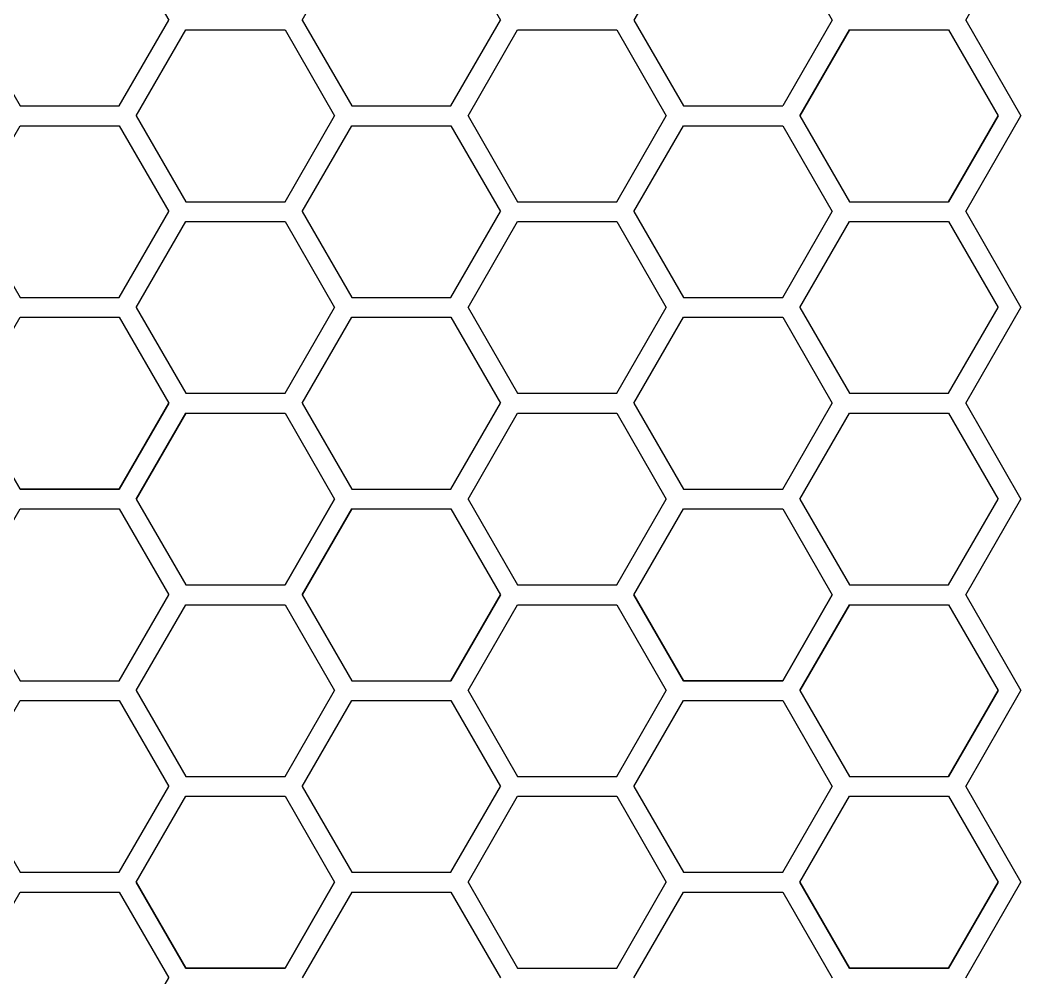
# Model space of a CAD drawing. Header units: millimetres. Extents: x 606 to 1123, y -612 to 146.
# Drawn here: x 921.5 to 1123.4, y -339.9 to -146.7 of the extents above; entities that cross this region are included whole.
import ezdxf

# ---------------------------------------------------------------- set-up
doc = ezdxf.new("R2010")
doc.units = ezdxf.units.MM
doc.layers.get('0').update_dxf_attribs({"linetype": 'CONTINUOUS', "lineweight": 25})

msp = doc.modelspace()

# ---------------------------------------------------------------- linework, layer by layer
for p, q in [((1112.25, -146.74), (1123.41, -127.42)), ((941.47, -129.42), (951.47, -146.74)), ((941.47, -129.42), (951.47, -146.74)), ((941.47, -129.42), (951.47, -146.74)), ((941.47, -129.42), (951.47, -146.74)), ((941.47, -129.42), (951.47, -146.74)), ((941.47, -129.42), (951.47, -146.74)), ((978.4, -146.74), (988.4, -129.42)), ((978.4, -146.74), (988.4, -129.42)), ((978.4, -146.74), (988.4, -129.42)), ((1008.4, -129.42), (1018.4, -146.74)), ((1008.4, -129.42), (1018.4, -146.74)), ((1008.4, -129.42), (1018.4, -146.74)), ((1055.33, -129.42), (1045.33, -146.74)), ((1055.33, -129.42), (1045.33, -146.74)), ((1055.33, -129.42), (1045.33, -146.74)), ((1075.33, -129.42), (1085.33, -146.74)), ((1075.33, -129.42), (1085.33, -146.74)), ((1075.33, -129.42), (1085.33, -146.74)), ((911.47, -146.74), (921.47, -164.06)), ((911.47, -146.74), (921.47, -164.06)), ((911.47, -146.74), (921.47, -164.06)), ((911.47, -146.74), (921.47, -164.06)), ((911.47, -146.74), (921.47, -164.06)), ((911.47, -146.74), (921.47, -164.06)), ((941.47, -164.06), (951.47, -146.74)), ((941.47, -164.06), (951.47, -146.74)), ((941.47, -164.06), (951.47, -146.74)), ((941.47, -164.06), (951.47, -146.74)), ((941.47, -164.06), (951.47, -146.74)), ((941.47, -164.06), (951.47, -146.74)), ((978.4, -146.74), (988.4, -164.06)), ((978.4, -146.74), (988.4, -164.06)), ((978.4, -146.74), (988.4, -164.06)), ((1008.4, -164.06), (1018.4, -146.74)), ((1008.4, -164.06), (1018.4, -146.74)), ((1008.4, -164.06), (1018.4, -146.74)), ((1045.33, -146.74), (1055.33, -164.06)), ((1045.33, -146.74), (1055.33, -164.06)), ((1045.33, -146.74), (1055.33, -164.06)), ((1085.33, -146.74), (1075.33, -164.06)), ((1085.33, -146.74), (1075.33, -164.06)), ((1085.33, -146.74), (1075.33, -164.06)), ((1112.25, -146.74), (1123.41, -166.06)), ((944.93, -166.06), (954.93, -148.74)), ((944.93, -166.06), (954.93, -148.74)), ((944.93, -166.06), (954.93, -148.74)), ((944.93, -166.06), (954.93, -148.74)), ((944.93, -166.06), (954.93, -148.74)), ((944.93, -166.06), (954.93, -148.74)), ((954.93, -148.74), (974.93, -148.74)), ((954.93, -148.74), (974.93, -148.74)), ((954.93, -148.74), (974.93, -148.74)), ((954.93, -148.74), (974.93, -148.74)), ((954.93, -148.74), (974.93, -148.74)), ((954.93, -148.74), (974.93, -148.74)), ((974.93, -148.74), (984.93, -166.06)), ((974.93, -148.74), (984.93, -166.06)), ((974.93, -148.74), (984.93, -166.06)), ((974.93, -148.74), (984.93, -166.06)), ((974.93, -148.74), (984.93, -166.06)), ((974.93, -148.74), (984.93, -166.06)), ((1011.86, -166.06), (1021.86, -148.74)), ((1011.86, -166.06), (1021.86, -148.74)), ((1011.86, -166.06), (1021.86, -148.74)), ((1021.86, -148.74), (1041.86, -148.74)), ((1021.86, -148.74), (1041.86, -148.74)), ((1021.86, -148.74), (1041.86, -148.74)), ((1041.86, -148.74), (1051.86, -166.06)), ((1041.86, -148.74), (1051.86, -166.06)), ((1041.86, -148.74), (1051.86, -166.06)), ((1078.79, -166.06), (1088.79, -148.74)), ((1088.79, -148.74), (1078.79, -166.06)), ((1078.79, -166.06), (1088.79, -148.74)), ((1088.79, -148.74), (1078.79, -166.06)), ((1078.79, -166.06), (1088.79, -148.74)), ((1088.79, -148.74), (1078.79, -166.06)), ((1088.79, -148.74), (1108.79, -148.74)), ((1088.79, -148.74), (1108.79, -148.74)), ((1088.79, -148.74), (1108.79, -148.74)), ((1088.79, -148.74), (1108.79, -148.74)), ((1088.79, -148.74), (1108.79, -148.74)), ((1088.79, -148.74), (1108.79, -148.74)), ((1108.79, -148.74), (1118.79, -166.06)), ((1108.79, -148.74), (1118.79, -166.06)), ((1108.79, -148.74), (1118.79, -166.06)), ((1108.79, -148.74), (1118.79, -166.06)), ((1108.79, -148.74), (1118.79, -166.06)), ((1108.79, -148.74), (1118.79, -166.06)), ((921.47, -164.06), (941.47, -164.06)), ((921.47, -164.06), (941.47, -164.06)), ((921.47, -164.06), (941.47, -164.06)), ((921.47, -164.06), (941.47, -164.06)), ((921.47, -164.06), (941.47, -164.06)), ((921.47, -164.06), (941.47, -164.06)), ((988.4, -164.06), (1008.4, -164.06)), ((988.4, -164.06), (1008.4, -164.06)), ((988.4, -164.06), (1008.4, -164.06)), ((1055.33, -164.06), (1075.33, -164.06)), ((1055.33, -164.06), (1075.33, -164.06)), ((1055.33, -164.06), (1075.33, -164.06)), ((944.93, -166.06), (954.93, -183.38)), ((944.93, -166.06), (954.93, -183.38)), ((944.93, -166.06), (954.93, -183.38)), ((944.93, -166.06), (954.93, -183.38)), ((944.93, -166.06), (954.93, -183.38)), ((944.93, -166.06), (954.93, -183.38)), ((974.93, -183.38), (984.93, -166.06)), ((974.93, -183.38), (984.93, -166.06)), ((974.93, -183.38), (984.93, -166.06)), ((974.93, -183.38), (984.93, -166.06)), ((974.93, -183.38), (984.93, -166.06)), ((974.93, -183.38), (984.93, -166.06)), ((1011.86, -166.06), (1021.86, -183.38)), ((1011.86, -166.06), (1021.86, -183.38)), ((1011.86, -166.06), (1021.86, -183.38)), ((1041.86, -183.38), (1051.86, -166.06)), ((1041.86, -183.38), (1051.86, -166.06)), ((1041.86, -183.38), (1051.86, -166.06)), ((1078.79, -166.06), (1088.79, -183.38)), ((1078.79, -166.06), (1088.79, -183.38)), ((1078.79, -166.06), (1088.79, -183.38)), ((1078.79, -166.06), (1088.79, -183.38)), ((1078.79, -166.06), (1088.79, -183.38)), ((1078.79, -166.06), (1088.79, -183.38)), ((1108.79, -183.38), (1118.79, -166.06)), ((1118.79, -166.06), (1108.79, -183.38)), ((1108.79, -183.38), (1118.79, -166.06)), ((1118.79, -166.06), (1108.79, -183.38)), ((1108.79, -183.38), (1118.79, -166.06)), ((1118.79, -166.06), (1108.79, -183.38)), ((1112.25, -185.38), (1123.41, -166.06)), ((911.47, -185.38), (921.47, -168.06)), ((911.47, -185.38), (921.47, -168.06)), ((911.47, -185.38), (921.47, -168.06)), ((921.47, -168.06), (941.47, -168.06)), ((921.47, -168.06), (941.47, -168.06)), ((921.47, -168.06), (941.47, -168.06)), ((941.47, -168.06), (951.47, -185.38)), ((941.47, -168.06), (951.47, -185.38)), ((941.47, -168.06), (951.47, -185.38)), ((978.4, -185.38), (988.4, -168.06)), ((978.4, -185.38), (988.4, -168.06)), ((978.4, -185.38), (988.4, -168.06)), ((978.4, -185.38), (988.4, -168.06)), ((978.4, -185.38), (988.4, -168.06)), ((978.4, -185.38), (988.4, -168.06)), ((988.4, -168.06), (1008.4, -168.06)), ((988.4, -168.06), (1008.4, -168.06)), ((988.4, -168.06), (1008.4, -168.06)), ((988.4, -168.06), (1008.4, -168.06)), ((988.4, -168.06), (1008.4, -168.06)), ((988.4, -168.06), (1008.4, -168.06)), ((1008.4, -168.06), (1018.4, -185.38)), ((1008.4, -168.06), (1018.4, -185.38)), ((1008.4, -168.06), (1018.4, -185.38)), ((1008.4, -168.06), (1018.4, -185.38)), ((1008.4, -168.06), (1018.4, -185.38)), ((1008.4, -168.06), (1018.4, -185.38)), ((1045.33, -185.38), (1055.33, -168.06)), ((1045.33, -185.38), (1055.33, -168.06)), ((1045.33, -185.38), (1055.33, -168.06)), ((1045.33, -185.38), (1055.33, -168.06)), ((1045.33, -185.38), (1055.33, -168.06)), ((1045.33, -185.38), (1055.33, -168.06)), ((1055.33, -168.06), (1075.33, -168.06)), ((1055.33, -168.06), (1075.33, -168.06)), ((1055.33, -168.06), (1075.33, -168.06)), ((1055.33, -168.06), (1075.33, -168.06)), ((1055.33, -168.06), (1075.33, -168.06)), ((1055.33, -168.06), (1075.33, -168.06)), ((1075.33, -168.06), (1085.33, -185.38)), ((1075.33, -168.06), (1085.33, -185.38)), ((1075.33, -168.06), (1085.33, -185.38)), ((1075.33, -168.06), (1085.33, -185.38)), ((1075.33, -168.06), (1085.33, -185.38)), ((1075.33, -168.06), (1085.33, -185.38)), ((954.93, -183.38), (974.93, -183.38)), ((954.93, -183.38), (974.93, -183.38)), ((954.93, -183.38), (974.93, -183.38)), ((954.93, -183.38), (974.93, -183.38)), ((954.93, -183.38), (974.93, -183.38)), ((954.93, -183.38), (974.93, -183.38)), ((1021.86, -183.38), (1041.86, -183.38)), ((1021.86, -183.38), (1041.86, -183.38)), ((1021.86, -183.38), (1041.86, -183.38)), ((1088.79, -183.38), (1108.79, -183.38)), ((1088.79, -183.38), (1108.79, -183.38)), ((1088.79, -183.38), (1108.79, -183.38)), ((1088.79, -183.38), (1108.79, -183.38)), ((1088.79, -183.38), (1108.79, -183.38)), ((1088.79, -183.38), (1108.79, -183.38)), ((911.47, -185.38), (921.47, -202.7)), ((911.47, -185.38), (921.47, -202.7)), ((911.47, -185.38), (921.47, -202.7)), ((941.47, -202.7), (951.47, -185.38)), ((941.47, -202.7), (951.47, -185.38)), ((941.47, -202.7), (951.47, -185.38)), ((978.4, -185.38), (988.4, -202.7)), ((978.4, -185.38), (988.4, -202.7)), ((978.4, -185.38), (988.4, -202.7)), ((978.4, -185.38), (988.4, -202.7)), ((978.4, -185.38), (988.4, -202.7)), ((978.4, -185.38), (988.4, -202.7)), ((1008.4, -202.7), (1018.4, -185.38)), ((1008.4, -202.7), (1018.4, -185.38)), ((1008.4, -202.7), (1018.4, -185.38)), ((1008.4, -202.7), (1018.4, -185.38)), ((1008.4, -202.7), (1018.4, -185.38)), ((1008.4, -202.7), (1018.4, -185.38)), ((1045.33, -185.38), (1055.33, -202.7)), ((1045.33, -185.38), (1055.33, -202.7)), ((1045.33, -185.38), (1055.33, -202.7)), ((1045.33, -185.38), (1055.33, -202.7)), ((1045.33, -185.38), (1055.33, -202.7)), ((1045.33, -185.38), (1055.33, -202.7)), ((1075.33, -202.7), (1085.33, -185.38)), ((1075.33, -202.7), (1085.33, -185.38)), ((1075.33, -202.7), (1085.33, -185.38)), ((1075.33, -202.7), (1085.33, -185.38)), ((1075.33, -202.7), (1085.33, -185.38)), ((1075.33, -202.7), (1085.33, -185.38)), ((1112.25, -185.38), (1123.41, -204.7)), ((944.93, -204.7), (954.93, -187.38)), ((944.93, -204.7), (954.93, -187.38)), ((944.93, -204.7), (954.93, -187.38)), ((954.93, -187.38), (974.93, -187.38)), ((954.93, -187.38), (974.93, -187.38)), ((954.93, -187.38), (974.93, -187.38)), ((974.93, -187.38), (984.93, -204.7)), ((974.93, -187.38), (984.93, -204.7)), ((974.93, -187.38), (984.93, -204.7)), ((1011.86, -204.7), (1021.86, -187.38)), ((1011.86, -204.7), (1021.86, -187.38)), ((1011.86, -204.7), (1021.86, -187.38)), ((1011.86, -204.7), (1021.86, -187.38)), ((1011.86, -204.7), (1021.86, -187.38)), ((1011.86, -204.7), (1021.86, -187.38)), ((1021.86, -187.38), (1041.86, -187.38)), ((1021.86, -187.38), (1041.86, -187.38)), ((1021.86, -187.38), (1041.86, -187.38)), ((1021.86, -187.38), (1041.86, -187.38)), ((1021.86, -187.38), (1041.86, -187.38)), ((1021.86, -187.38), (1041.86, -187.38)), ((1041.86, -187.38), (1051.86, -204.7)), ((1041.86, -187.38), (1051.86, -204.7)), ((1041.86, -187.38), (1051.86, -204.7)), ((1041.86, -187.38), (1051.86, -204.7)), ((1041.86, -187.38), (1051.86, -204.7)), ((1041.86, -187.38), (1051.86, -204.7)), ((1078.79, -204.7), (1088.79, -187.38)), ((1078.79, -204.7), (1088.79, -187.38)), ((1078.79, -204.7), (1088.79, -187.38)), ((1078.79, -204.7), (1088.79, -187.38)), ((1078.79, -204.7), (1088.79, -187.38)), ((1078.79, -204.7), (1088.79, -187.38)), ((1088.79, -187.38), (1108.79, -187.38)), ((1088.79, -187.38), (1108.79, -187.38)), ((1088.79, -187.38), (1108.79, -187.38)), ((1088.79, -187.38), (1108.79, -187.38)), ((1088.79, -187.38), (1108.79, -187.38)), ((1088.79, -187.38), (1108.79, -187.38)), ((1108.79, -187.38), (1118.79, -204.7)), ((1108.79, -187.38), (1118.79, -204.7)), ((1108.79, -187.38), (1118.79, -204.7)), ((1108.79, -187.38), (1118.79, -204.7)), ((1108.79, -187.38), (1118.79, -204.7)), ((1108.79, -187.38), (1118.79, -204.7)), ((921.47, -202.7), (941.47, -202.7)), ((921.47, -202.7), (941.47, -202.7)), ((921.47, -202.7), (941.47, -202.7)), ((921.47, -202.7), (941.47, -202.7)), ((921.47, -202.7), (941.47, -202.7)), ((921.47, -202.7), (941.47, -202.7)), ((921.47, -202.7), (941.47, -202.7)), ((921.47, -202.7), (941.47, -202.7)), ((921.47, -202.7), (941.47, -202.7)), ((988.4, -202.7), (1008.4, -202.7)), ((988.4, -202.7), (1008.4, -202.7)), ((988.4, -202.7), (1008.4, -202.7)), ((988.4, -202.7), (1008.4, -202.7)), ((988.4, -202.7), (1008.4, -202.7)), ((988.4, -202.7), (1008.4, -202.7)), ((1055.33, -202.7), (1075.33, -202.7)), ((1055.33, -202.7), (1075.33, -202.7)), ((1055.33, -202.7), (1075.33, -202.7)), ((1055.33, -202.7), (1075.33, -202.7)), ((1055.33, -202.7), (1075.33, -202.7)), ((1055.33, -202.7), (1075.33, -202.7)), ((944.93, -204.7), (954.93, -222.02)), ((944.93, -204.7), (954.93, -222.02)), ((944.93, -204.7), (954.93, -222.02)), ((974.93, -222.02), (984.93, -204.7)), ((974.93, -222.02), (984.93, -204.7)), ((974.93, -222.02), (984.93, -204.7)), ((1011.86, -204.7), (1021.86, -222.02)), ((1011.86, -204.7), (1021.86, -222.02)), ((1011.86, -204.7), (1021.86, -222.02)), ((1011.86, -204.7), (1021.86, -222.02)), ((1011.86, -204.7), (1021.86, -222.02)), ((1011.86, -204.7), (1021.86, -222.02)), ((1041.86, -222.02), (1051.86, -204.7)), ((1041.86, -222.02), (1051.86, -204.7)), ((1041.86, -222.02), (1051.86, -204.7)), ((1041.86, -222.02), (1051.86, -204.7)), ((1041.86, -222.02), (1051.86, -204.7)), ((1041.86, -222.02), (1051.86, -204.7)), ((1078.79, -204.7), (1088.79, -222.02)), ((1078.79, -204.7), (1088.79, -222.02)), ((1078.79, -204.7), (1088.79, -222.02)), ((1078.79, -204.7), (1088.79, -222.02)), ((1078.79, -204.7), (1088.79, -222.02)), ((1078.79, -204.7), (1088.79, -222.02)), ((1108.79, -222.02), (1118.79, -204.7)), ((1108.79, -222.02), (1118.79, -204.7)), ((1108.79, -222.02), (1118.79, -204.7)), ((1108.79, -222.02), (1118.79, -204.7)), ((1108.79, -222.02), (1118.79, -204.7)), ((1108.79, -222.02), (1118.79, -204.7)), ((1112.25, -224.02), (1123.41, -204.7)), ((911.47, -224.02), (921.47, -206.7)), ((911.47, -224.02), (921.47, -206.7)), ((911.47, -224.02), (921.47, -206.7)), ((921.47, -206.7), (941.47, -206.7)), ((921.47, -206.7), (941.47, -206.7)), ((921.47, -206.7), (941.47, -206.7)), ((921.47, -206.7), (941.47, -206.7)), ((921.47, -206.7), (941.47, -206.7)), ((921.47, -206.7), (941.47, -206.7)), ((941.47, -206.7), (951.47, -224.02)), ((941.47, -206.7), (951.47, -224.02)), ((941.47, -206.7), (951.47, -224.02)), ((978.4, -224.02), (988.4, -206.7)), ((978.4, -224.02), (988.4, -206.7)), ((978.4, -224.02), (988.4, -206.7)), ((978.4, -224.02), (988.4, -206.7)), ((978.4, -224.02), (988.4, -206.7)), ((978.4, -224.02), (988.4, -206.7)), ((988.4, -206.7), (1008.4, -206.7)), ((988.4, -206.7), (1008.4, -206.7)), ((988.4, -206.7), (1008.4, -206.7)), ((988.4, -206.7), (1008.4, -206.7)), ((988.4, -206.7), (1008.4, -206.7)), ((988.4, -206.7), (1008.4, -206.7)), ((1008.4, -206.7), (1018.4, -224.02)), ((1008.4, -206.7), (1018.4, -224.02)), ((1008.4, -206.7), (1018.4, -224.02)), ((1008.4, -206.7), (1018.4, -224.02)), ((1008.4, -206.7), (1018.4, -224.02)), ((1008.4, -206.7), (1018.4, -224.02)), ((1045.33, -224.02), (1055.33, -206.7)), ((1045.33, -224.02), (1055.33, -206.7)), ((1045.33, -224.02), (1055.33, -206.7)), ((1045.33, -224.02), (1055.33, -206.7)), ((1045.33, -224.02), (1055.33, -206.7)), ((1045.33, -224.02), (1055.33, -206.7)), ((1055.33, -206.7), (1075.33, -206.7)), ((1055.33, -206.7), (1075.33, -206.7)), ((1055.33, -206.7), (1075.33, -206.7)), ((1055.33, -206.7), (1075.33, -206.7)), ((1055.33, -206.7), (1075.33, -206.7)), ((1055.33, -206.7), (1075.33, -206.7)), ((1075.33, -206.7), (1085.33, -224.02)), ((1075.33, -206.7), (1085.33, -224.02)), ((1075.33, -206.7), (1085.33, -224.02)), ((1075.33, -206.7), (1085.33, -224.02)), ((1075.33, -206.7), (1085.33, -224.02)), ((1075.33, -206.7), (1085.33, -224.02)), ((954.93, -222.02), (974.93, -222.02)), ((954.93, -222.02), (974.93, -222.02)), ((954.93, -222.02), (974.93, -222.02)), ((1021.86, -222.02), (1041.86, -222.02)), ((1021.86, -222.02), (1041.86, -222.02)), ((1021.86, -222.02), (1041.86, -222.02)), ((1021.86, -222.02), (1041.86, -222.02)), ((1021.86, -222.02), (1041.86, -222.02)), ((1021.86, -222.02), (1041.86, -222.02)), ((1088.79, -222.02), (1108.79, -222.02)), ((1088.79, -222.02), (1108.79, -222.02)), ((1088.79, -222.02), (1108.79, -222.02)), ((1088.79, -222.02), (1108.79, -222.02)), ((1088.79, -222.02), (1108.79, -222.02)), ((1088.79, -222.02), (1108.79, -222.02)), ((911.47, -224.02), (921.47, -241.35)), ((921.47, -241.35), (911.47, -224.02)), ((911.47, -224.02), (921.47, -241.35)), ((921.47, -241.35), (911.47, -224.02)), ((911.47, -224.02), (921.47, -241.35)), ((921.47, -241.35), (911.47, -224.02)), ((951.47, -224.02), (941.47, -241.35)), ((941.47, -241.35), (951.47, -224.02)), ((951.47, -224.02), (941.47, -241.35)), ((941.47, -241.35), (951.47, -224.02)), ((951.47, -224.02), (941.47, -241.35)), ((941.47, -241.35), (951.47, -224.02)), ((978.4, -224.02), (988.4, -241.35)), ((978.4, -224.02), (988.4, -241.35)), ((978.4, -224.02), (988.4, -241.35)), ((978.4, -224.02), (988.4, -241.35)), ((978.4, -224.02), (988.4, -241.35)), ((978.4, -224.02), (988.4, -241.35)), ((1008.4, -241.35), (1018.4, -224.02)), ((1008.4, -241.35), (1018.4, -224.02)), ((1008.4, -241.35), (1018.4, -224.02)), ((1008.4, -241.35), (1018.4, -224.02)), ((1008.4, -241.35), (1018.4, -224.02)), ((1008.4, -241.35), (1018.4, -224.02)), ((1045.33, -224.02), (1055.33, -241.35)), ((1045.33, -224.02), (1055.33, -241.35)), ((1045.33, -224.02), (1055.33, -241.35)), ((1045.33, -224.02), (1055.33, -241.35)), ((1045.33, -224.02), (1055.33, -241.35)), ((1045.33, -224.02), (1055.33, -241.35)), ((1075.33, -241.35), (1085.33, -224.02)), ((1075.33, -241.35), (1085.33, -224.02)), ((1075.33, -241.35), (1085.33, -224.02)), ((1075.33, -241.35), (1085.33, -224.02)), ((1075.33, -241.35), (1085.33, -224.02)), ((1075.33, -241.35), (1085.33, -224.02)), ((1112.25, -224.02), (1123.41, -243.35)), ((954.93, -226.03), (944.93, -243.35)), ((944.93, -243.35), (954.93, -226.03)), ((954.93, -226.03), (944.93, -243.35)), ((944.93, -243.35), (954.93, -226.03)), ((954.93, -226.03), (944.93, -243.35)), ((944.93, -243.35), (954.93, -226.03)), ((954.93, -226.03), (974.93, -226.03)), ((954.93, -226.03), (974.93, -226.03)), ((954.93, -226.03), (974.93, -226.03)), ((954.93, -226.03), (974.93, -226.03)), ((954.93, -226.03), (974.93, -226.03)), ((954.93, -226.03), (974.93, -226.03)), ((974.93, -226.03), (984.93, -243.35)), ((974.93, -226.03), (984.93, -243.35)), ((974.93, -226.03), (984.93, -243.35)), ((974.93, -226.03), (984.93, -243.35)), ((974.93, -226.03), (984.93, -243.35)), ((974.93, -226.03), (984.93, -243.35)), ((1011.86, -243.35), (1021.86, -226.03)), ((1011.86, -243.35), (1021.86, -226.03)), ((1011.86, -243.35), (1021.86, -226.03)), ((1021.86, -226.03), (1041.86, -226.03)), ((1021.86, -226.03), (1041.86, -226.03)), ((1021.86, -226.03), (1041.86, -226.03)), ((1041.86, -226.03), (1051.86, -243.35)), ((1041.86, -226.03), (1051.86, -243.35)), ((1041.86, -226.03), (1051.86, -243.35)), ((1078.79, -243.35), (1088.79, -226.03)), ((1078.79, -243.35), (1088.79, -226.03)), ((1078.79, -243.35), (1088.79, -226.03)), ((1078.79, -243.35), (1088.79, -226.03)), ((1078.79, -243.35), (1088.79, -226.03)), ((1078.79, -243.35), (1088.79, -226.03)), ((1078.79, -243.35), (1088.79, -226.03)), ((1078.79, -243.35), (1088.79, -226.03)), ((1078.79, -243.35), (1088.79, -226.03)), ((1088.79, -226.03), (1108.79, -226.03)), ((1088.79, -226.03), (1108.79, -226.03)), ((1088.79, -226.03), (1108.79, -226.03)), ((1088.79, -226.03), (1108.79, -226.03)), ((1088.79, -226.03), (1108.79, -226.03)), ((1088.79, -226.03), (1108.79, -226.03)), ((1088.79, -226.03), (1108.79, -226.03)), ((1088.79, -226.03), (1108.79, -226.03)), ((1088.79, -226.03), (1108.79, -226.03)), ((1108.79, -226.03), (1118.79, -243.35)), ((1108.79, -226.03), (1118.79, -243.35)), ((1108.79, -226.03), (1118.79, -243.35)), ((1108.79, -226.03), (1118.79, -243.35)), ((1108.79, -226.03), (1118.79, -243.35)), ((1108.79, -226.03), (1118.79, -243.35)), ((1108.79, -226.03), (1118.79, -243.35)), ((1108.79, -226.03), (1118.79, -243.35)), ((1108.79, -226.03), (1118.79, -243.35)), ((941.47, -241.35), (921.47, -241.35)), ((921.47, -241.35), (941.47, -241.35)), ((941.47, -241.35), (921.47, -241.35)), ((921.47, -241.35), (941.47, -241.35)), ((941.47, -241.35), (921.47, -241.35)), ((921.47, -241.35), (941.47, -241.35)), ((988.4, -241.35), (1008.4, -241.35)), ((988.4, -241.35), (1008.4, -241.35)), ((988.4, -241.35), (1008.4, -241.35)), ((988.4, -241.35), (1008.4, -241.35)), ((988.4, -241.35), (1008.4, -241.35)), ((988.4, -241.35), (1008.4, -241.35)), ((1055.33, -241.35), (1075.33, -241.35)), ((1055.33, -241.35), (1075.33, -241.35)), ((1055.33, -241.35), (1075.33, -241.35)), ((1055.33, -241.35), (1075.33, -241.35)), ((1055.33, -241.35), (1075.33, -241.35)), ((1055.33, -241.35), (1075.33, -241.35)), ((1055.33, -241.35), (1075.33, -241.35)), ((1055.33, -241.35), (1075.33, -241.35)), ((1055.33, -241.35), (1075.33, -241.35)), ((1055.33, -241.35), (1075.33, -241.35)), ((1055.33, -241.35), (1075.33, -241.35)), ((1055.33, -241.35), (1075.33, -241.35)), ((944.93, -243.35), (954.93, -260.67)), ((944.93, -243.35), (954.93, -260.67)), ((944.93, -243.35), (954.93, -260.67)), ((944.93, -243.35), (954.93, -260.67)), ((944.93, -243.35), (954.93, -260.67)), ((944.93, -243.35), (954.93, -260.67)), ((984.93, -243.35), (974.93, -260.67)), ((974.93, -260.67), (984.93, -243.35)), ((984.93, -243.35), (974.93, -260.67)), ((974.93, -260.67), (984.93, -243.35)), ((984.93, -243.35), (974.93, -260.67)), ((974.93, -260.67), (984.93, -243.35)), ((1011.86, -243.35), (1021.86, -260.67)), ((1011.86, -243.35), (1021.86, -260.67)), ((1011.86, -243.35), (1021.86, -260.67)), ((1041.86, -260.67), (1051.86, -243.35)), ((1041.86, -260.67), (1051.86, -243.35)), ((1041.86, -260.67), (1051.86, -243.35)), ((1078.79, -243.35), (1088.79, -260.67)), ((1078.79, -243.35), (1088.79, -260.67)), ((1078.79, -243.35), (1088.79, -260.67)), ((1078.79, -243.35), (1088.79, -260.67)), ((1078.79, -243.35), (1088.79, -260.67)), ((1078.79, -243.35), (1088.79, -260.67)), ((1078.79, -243.35), (1088.79, -260.67)), ((1078.79, -243.35), (1088.79, -260.67)), ((1078.79, -243.35), (1088.79, -260.67)), ((1108.79, -260.67), (1118.79, -243.35)), ((1108.79, -260.67), (1118.79, -243.35)), ((1108.79, -260.67), (1118.79, -243.35)), ((1108.79, -260.67), (1118.79, -243.35)), ((1108.79, -260.67), (1118.79, -243.35)), ((1108.79, -260.67), (1118.79, -243.35)), ((1108.79, -260.67), (1118.79, -243.35)), ((1108.79, -260.67), (1118.79, -243.35)), ((1108.79, -260.67), (1118.79, -243.35)), ((1112.25, -262.67), (1123.41, -243.35)), ((911.47, -262.67), (921.47, -245.35)), ((911.47, -262.67), (921.47, -245.35)), ((911.47, -262.67), (921.47, -245.35)), ((911.47, -262.67), (921.47, -245.35)), ((911.47, -262.67), (921.47, -245.35)), ((911.47, -262.67), (921.47, -245.35)), ((921.47, -245.35), (941.47, -245.35)), ((921.47, -245.35), (941.47, -245.35)), ((921.47, -245.35), (941.47, -245.35)), ((921.47, -245.35), (941.47, -245.35)), ((921.47, -245.35), (941.47, -245.35)), ((921.47, -245.35), (941.47, -245.35)), ((941.47, -245.35), (951.47, -262.67)), ((941.47, -245.35), (951.47, -262.67)), ((941.47, -245.35), (951.47, -262.67)), ((941.47, -245.35), (951.47, -262.67)), ((941.47, -245.35), (951.47, -262.67)), ((941.47, -245.35), (951.47, -262.67)), ((988.4, -245.35), (978.4, -262.67)), ((978.4, -262.67), (988.4, -245.35)), ((978.4, -262.67), (988.4, -245.35)), ((988.4, -245.35), (978.4, -262.67)), ((978.4, -262.67), (988.4, -245.35)), ((978.4, -262.67), (988.4, -245.35)), ((988.4, -245.35), (978.4, -262.67)), ((978.4, -262.67), (988.4, -245.35)), ((978.4, -262.67), (988.4, -245.35)), ((988.4, -245.35), (1008.4, -245.35)), ((988.4, -245.35), (1008.4, -245.35)), ((988.4, -245.35), (1008.4, -245.35)), ((988.4, -245.35), (1008.4, -245.35)), ((988.4, -245.35), (1008.4, -245.35)), ((988.4, -245.35), (1008.4, -245.35)), ((988.4, -245.35), (1008.4, -245.35)), ((988.4, -245.35), (1008.4, -245.35)), ((988.4, -245.35), (1008.4, -245.35)), ((1008.4, -245.35), (1018.4, -262.67)), ((1008.4, -245.35), (1018.4, -262.67)), ((1008.4, -245.35), (1018.4, -262.67)), ((1008.4, -245.35), (1018.4, -262.67)), ((1008.4, -245.35), (1018.4, -262.67)), ((1008.4, -245.35), (1018.4, -262.67)), ((1008.4, -245.35), (1018.4, -262.67)), ((1008.4, -245.35), (1018.4, -262.67)), ((1008.4, -245.35), (1018.4, -262.67)), ((1045.33, -262.67), (1055.33, -245.35)), ((1045.33, -262.67), (1055.33, -245.35)), ((1045.33, -262.67), (1055.33, -245.35)), ((1045.33, -262.67), (1055.33, -245.35)), ((1045.33, -262.67), (1055.33, -245.35)), ((1045.33, -262.67), (1055.33, -245.35)), ((1045.33, -262.67), (1055.33, -245.35)), ((1045.33, -262.67), (1055.33, -245.35)), ((1045.33, -262.67), (1055.33, -245.35)), ((1055.33, -245.35), (1075.33, -245.35)), ((1055.33, -245.35), (1075.33, -245.35)), ((1055.33, -245.35), (1075.33, -245.35)), ((1055.33, -245.35), (1075.33, -245.35)), ((1055.33, -245.35), (1075.33, -245.35)), ((1055.33, -245.35), (1075.33, -245.35)), ((1055.33, -245.35), (1075.33, -245.35)), ((1055.33, -245.35), (1075.33, -245.35)), ((1055.33, -245.35), (1075.33, -245.35)), ((1055.33, -245.35), (1075.33, -245.35)), ((1055.33, -245.35), (1075.33, -245.35)), ((1055.33, -245.35), (1075.33, -245.35)), ((1075.33, -245.35), (1085.33, -262.67)), ((1075.33, -245.35), (1085.33, -262.67)), ((1075.33, -245.35), (1085.33, -262.67)), ((1075.33, -245.35), (1085.33, -262.67)), ((1075.33, -245.35), (1085.33, -262.67)), ((1075.33, -245.35), (1085.33, -262.67)), ((1075.33, -245.35), (1085.33, -262.67)), ((1075.33, -245.35), (1085.33, -262.67)), ((1075.33, -245.35), (1085.33, -262.67)), ((954.93, -260.67), (974.93, -260.67)), ((954.93, -260.67), (974.93, -260.67)), ((954.93, -260.67), (974.93, -260.67)), ((954.93, -260.67), (974.93, -260.67)), ((954.93, -260.67), (974.93, -260.67)), ((954.93, -260.67), (974.93, -260.67)), ((1021.86, -260.67), (1041.86, -260.67)), ((1021.86, -260.67), (1041.86, -260.67)), ((1021.86, -260.67), (1041.86, -260.67)), ((1088.79, -260.67), (1108.79, -260.67)), ((1088.79, -260.67), (1108.79, -260.67)), ((1088.79, -260.67), (1108.79, -260.67)), ((1088.79, -260.67), (1108.79, -260.67)), ((1088.79, -260.67), (1108.79, -260.67)), ((1088.79, -260.67), (1108.79, -260.67)), ((1088.79, -260.67), (1108.79, -260.67)), ((1088.79, -260.67), (1108.79, -260.67)), ((1088.79, -260.67), (1108.79, -260.67)), ((911.47, -262.67), (921.47, -279.99)), ((911.47, -262.67), (921.47, -279.99)), ((911.47, -262.67), (921.47, -279.99)), ((911.47, -262.67), (921.47, -279.99)), ((911.47, -262.67), (921.47, -279.99)), ((911.47, -262.67), (921.47, -279.99)), ((941.47, -279.99), (951.47, -262.67)), ((941.47, -279.99), (951.47, -262.67)), ((941.47, -279.99), (951.47, -262.67)), ((941.47, -279.99), (951.47, -262.67)), ((941.47, -279.99), (951.47, -262.67)), ((941.47, -279.99), (951.47, -262.67)), ((978.4, -262.67), (988.4, -279.99)), ((978.4, -262.67), (988.4, -279.99)), ((978.4, -262.67), (988.4, -279.99)), ((978.4, -262.67), (988.4, -279.99)), ((978.4, -262.67), (988.4, -279.99)), ((978.4, -262.67), (988.4, -279.99)), ((978.4, -262.67), (988.4, -279.99)), ((978.4, -262.67), (988.4, -279.99)), ((978.4, -262.67), (988.4, -279.99)), ((1018.4, -262.67), (1008.4, -279.99)), ((1008.4, -279.99), (1018.4, -262.67)), ((1008.4, -279.99), (1018.4, -262.67)), ((1018.4, -262.67), (1008.4, -279.99)), ((1008.4, -279.99), (1018.4, -262.67)), ((1008.4, -279.99), (1018.4, -262.67)), ((1018.4, -262.67), (1008.4, -279.99)), ((1008.4, -279.99), (1018.4, -262.67)), ((1008.4, -279.99), (1018.4, -262.67)), ((1045.33, -262.67), (1055.33, -279.99)), ((1045.33, -262.67), (1055.33, -279.99)), ((1055.33, -279.99), (1045.33, -262.67)), ((1045.33, -262.67), (1055.33, -279.99)), ((1045.33, -262.67), (1055.33, -279.99)), ((1045.33, -262.67), (1055.33, -279.99)), ((1055.33, -279.99), (1045.33, -262.67)), ((1045.33, -262.67), (1055.33, -279.99)), ((1045.33, -262.67), (1055.33, -279.99)), ((1045.33, -262.67), (1055.33, -279.99)), ((1055.33, -279.99), (1045.33, -262.67)), ((1045.33, -262.67), (1055.33, -279.99)), ((1075.33, -279.99), (1085.33, -262.67)), ((1085.33, -262.67), (1075.33, -279.99)), ((1075.33, -279.99), (1085.33, -262.67)), ((1075.33, -279.99), (1085.33, -262.67)), ((1075.33, -279.99), (1085.33, -262.67)), ((1085.33, -262.67), (1075.33, -279.99)), ((1075.33, -279.99), (1085.33, -262.67)), ((1075.33, -279.99), (1085.33, -262.67)), ((1075.33, -279.99), (1085.33, -262.67)), ((1085.33, -262.67), (1075.33, -279.99)), ((1075.33, -279.99), (1085.33, -262.67)), ((1075.33, -279.99), (1085.33, -262.67)), ((1112.25, -262.67), (1123.41, -281.99)), ((944.93, -281.99), (954.93, -264.67)), ((944.93, -281.99), (954.93, -264.67)), ((944.93, -281.99), (954.93, -264.67)), ((944.93, -281.99), (954.93, -264.67)), ((944.93, -281.99), (954.93, -264.67)), ((944.93, -281.99), (954.93, -264.67)), ((954.93, -264.67), (974.93, -264.67)), ((954.93, -264.67), (974.93, -264.67)), ((954.93, -264.67), (974.93, -264.67)), ((954.93, -264.67), (974.93, -264.67)), ((954.93, -264.67), (974.93, -264.67)), ((954.93, -264.67), (974.93, -264.67)), ((974.93, -264.67), (984.93, -281.99)), ((974.93, -264.67), (984.93, -281.99)), ((974.93, -264.67), (984.93, -281.99)), ((974.93, -264.67), (984.93, -281.99)), ((974.93, -264.67), (984.93, -281.99)), ((974.93, -264.67), (984.93, -281.99)), ((1011.86, -281.99), (1021.86, -264.67)), ((1011.86, -281.99), (1021.86, -264.67)), ((1011.86, -281.99), (1021.86, -264.67)), ((1011.86, -281.99), (1021.86, -264.67)), ((1011.86, -281.99), (1021.86, -264.67)), ((1011.86, -281.99), (1021.86, -264.67)), ((1011.86, -281.99), (1021.86, -264.67)), ((1011.86, -281.99), (1021.86, -264.67)), ((1011.86, -281.99), (1021.86, -264.67)), ((1021.86, -264.67), (1041.86, -264.67)), ((1021.86, -264.67), (1041.86, -264.67)), ((1021.86, -264.67), (1041.86, -264.67)), ((1021.86, -264.67), (1041.86, -264.67)), ((1021.86, -264.67), (1041.86, -264.67)), ((1021.86, -264.67), (1041.86, -264.67)), ((1021.86, -264.67), (1041.86, -264.67)), ((1021.86, -264.67), (1041.86, -264.67)), ((1021.86, -264.67), (1041.86, -264.67)), ((1041.86, -264.67), (1051.86, -281.99)), ((1041.86, -264.67), (1051.86, -281.99)), ((1041.86, -264.67), (1051.86, -281.99)), ((1041.86, -264.67), (1051.86, -281.99)), ((1041.86, -264.67), (1051.86, -281.99)), ((1041.86, -264.67), (1051.86, -281.99)), ((1041.86, -264.67), (1051.86, -281.99)), ((1041.86, -264.67), (1051.86, -281.99)), ((1041.86, -264.67), (1051.86, -281.99)), ((1078.79, -281.99), (1088.79, -264.67)), ((1088.79, -264.67), (1078.79, -281.99)), ((1078.79, -281.99), (1088.79, -264.67)), ((1078.79, -281.99), (1088.79, -264.67)), ((1088.79, -264.67), (1078.79, -281.99)), ((1078.79, -281.99), (1088.79, -264.67)), ((1078.79, -281.99), (1088.79, -264.67)), ((1088.79, -264.67), (1078.79, -281.99)), ((1078.79, -281.99), (1088.79, -264.67)), ((1088.79, -264.67), (1108.79, -264.67)), ((1088.79, -264.67), (1108.79, -264.67)), ((1088.79, -264.67), (1108.79, -264.67)), ((1088.79, -264.67), (1108.79, -264.67)), ((1088.79, -264.67), (1108.79, -264.67)), ((1088.79, -264.67), (1108.79, -264.67)), ((1088.79, -264.67), (1108.79, -264.67)), ((1088.79, -264.67), (1108.79, -264.67)), ((1088.79, -264.67), (1108.79, -264.67)), ((1108.79, -264.67), (1118.79, -281.99)), ((1108.79, -264.67), (1118.79, -281.99)), ((1108.79, -264.67), (1118.79, -281.99)), ((1108.79, -264.67), (1118.79, -281.99)), ((1108.79, -264.67), (1118.79, -281.99)), ((1108.79, -264.67), (1118.79, -281.99)), ((1108.79, -264.67), (1118.79, -281.99)), ((1108.79, -264.67), (1118.79, -281.99)), ((1108.79, -264.67), (1118.79, -281.99)), ((921.47, -279.99), (941.47, -279.99)), ((921.47, -279.99), (941.47, -279.99)), ((921.47, -279.99), (941.47, -279.99)), ((921.47, -279.99), (941.47, -279.99)), ((921.47, -279.99), (941.47, -279.99)), ((921.47, -279.99), (941.47, -279.99)), ((988.4, -279.99), (1008.4, -279.99)), ((988.4, -279.99), (1008.4, -279.99)), ((988.4, -279.99), (1008.4, -279.99)), ((988.4, -279.99), (1008.4, -279.99)), ((988.4, -279.99), (1008.4, -279.99)), ((988.4, -279.99), (1008.4, -279.99)), ((988.4, -279.99), (1008.4, -279.99)), ((988.4, -279.99), (1008.4, -279.99)), ((988.4, -279.99), (1008.4, -279.99)), ((1055.33, -279.99), (1075.33, -279.99)), ((1075.33, -279.99), (1055.33, -279.99)), ((1055.33, -279.99), (1075.33, -279.99)), ((1055.33, -279.99), (1075.33, -279.99)), ((1055.33, -279.99), (1075.33, -279.99)), ((1075.33, -279.99), (1055.33, -279.99)), ((1055.33, -279.99), (1075.33, -279.99)), ((1055.33, -279.99), (1075.33, -279.99)), ((1055.33, -279.99), (1075.33, -279.99)), ((1075.33, -279.99), (1055.33, -279.99)), ((1055.33, -279.99), (1075.33, -279.99)), ((1055.33, -279.99), (1075.33, -279.99)), ((944.93, -281.99), (954.93, -299.31)), ((944.93, -281.99), (954.93, -299.31)), ((944.93, -281.99), (954.93, -299.31)), ((944.93, -281.99), (954.93, -299.31)), ((944.93, -281.99), (954.93, -299.31)), ((944.93, -281.99), (954.93, -299.31)), ((974.93, -299.31), (984.93, -281.99)), ((974.93, -299.31), (984.93, -281.99)), ((974.93, -299.31), (984.93, -281.99)), ((974.93, -299.31), (984.93, -281.99)), ((974.93, -299.31), (984.93, -281.99)), ((974.93, -299.31), (984.93, -281.99)), ((1011.86, -281.99), (1021.86, -299.31)), ((1011.86, -281.99), (1021.86, -299.31)), ((1011.86, -281.99), (1021.86, -299.31)), ((1011.86, -281.99), (1021.86, -299.31)), ((1011.86, -281.99), (1021.86, -299.31)), ((1011.86, -281.99), (1021.86, -299.31)), ((1011.86, -281.99), (1021.86, -299.31)), ((1011.86, -281.99), (1021.86, -299.31)), ((1011.86, -281.99), (1021.86, -299.31)), ((1041.86, -299.31), (1051.86, -281.99)), ((1041.86, -299.31), (1051.86, -281.99)), ((1041.86, -299.31), (1051.86, -281.99)), ((1041.86, -299.31), (1051.86, -281.99)), ((1041.86, -299.31), (1051.86, -281.99)), ((1041.86, -299.31), (1051.86, -281.99)), ((1041.86, -299.31), (1051.86, -281.99)), ((1041.86, -299.31), (1051.86, -281.99)), ((1041.86, -299.31), (1051.86, -281.99)), ((1078.79, -281.99), (1088.79, -299.31)), ((1078.79, -281.99), (1088.79, -299.31)), ((1078.79, -281.99), (1088.79, -299.31)), ((1078.79, -281.99), (1088.79, -299.31)), ((1078.79, -281.99), (1088.79, -299.31)), ((1078.79, -281.99), (1088.79, -299.31)), ((1078.79, -281.99), (1088.79, -299.31)), ((1078.79, -281.99), (1088.79, -299.31)), ((1078.79, -281.99), (1088.79, -299.31)), ((1108.79, -299.31), (1118.79, -281.99)), ((1118.79, -281.99), (1108.79, -299.31)), ((1108.79, -299.31), (1118.79, -281.99)), ((1108.79, -299.31), (1118.79, -281.99)), ((1118.79, -281.99), (1108.79, -299.31)), ((1108.79, -299.31), (1118.79, -281.99)), ((1108.79, -299.31), (1118.79, -281.99)), ((1118.79, -281.99), (1108.79, -299.31)), ((1108.79, -299.31), (1118.79, -281.99)), ((1112.25, -301.31), (1123.41, -281.99)), ((911.47, -301.31), (921.47, -283.99)), ((911.47, -301.31), (921.47, -283.99)), ((911.47, -301.31), (921.47, -283.99)), ((911.47, -301.31), (921.47, -283.99)), ((911.47, -301.31), (921.47, -283.99)), ((911.47, -301.31), (921.47, -283.99)), ((911.47, -301.31), (921.47, -283.99)), ((911.47, -301.31), (921.47, -283.99)), ((911.47, -301.31), (921.47, -283.99)), ((921.47, -283.99), (941.47, -283.99)), ((921.47, -283.99), (941.47, -283.99)), ((921.47, -283.99), (941.47, -283.99)), ((921.47, -283.99), (941.47, -283.99)), ((921.47, -283.99), (941.47, -283.99)), ((921.47, -283.99), (941.47, -283.99)), ((921.47, -283.99), (941.47, -283.99)), ((921.47, -283.99), (941.47, -283.99)), ((921.47, -283.99), (941.47, -283.99)), ((941.47, -283.99), (951.47, -301.31)), ((941.47, -283.99), (951.47, -301.31)), ((941.47, -283.99), (951.47, -301.31)), ((941.47, -283.99), (951.47, -301.31)), ((941.47, -283.99), (951.47, -301.31)), ((941.47, -283.99), (951.47, -301.31)), ((941.47, -283.99), (951.47, -301.31)), ((941.47, -283.99), (951.47, -301.31)), ((941.47, -283.99), (951.47, -301.31)), ((978.4, -301.31), (988.4, -283.99)), ((978.4, -301.31), (988.4, -283.99)), ((978.4, -301.31), (988.4, -283.99)), ((978.4, -301.31), (988.4, -283.99)), ((978.4, -301.31), (988.4, -283.99)), ((978.4, -301.31), (988.4, -283.99)), ((988.4, -283.99), (1008.4, -283.99)), ((988.4, -283.99), (1008.4, -283.99)), ((988.4, -283.99), (1008.4, -283.99)), ((988.4, -283.99), (1008.4, -283.99)), ((988.4, -283.99), (1008.4, -283.99)), ((988.4, -283.99), (1008.4, -283.99)), ((1008.4, -283.99), (1018.4, -301.31)), ((1008.4, -283.99), (1018.4, -301.31)), ((1008.4, -283.99), (1018.4, -301.31)), ((1008.4, -283.99), (1018.4, -301.31)), ((1008.4, -283.99), (1018.4, -301.31)), ((1008.4, -283.99), (1018.4, -301.31)), ((1045.33, -301.31), (1055.33, -283.99)), ((1045.33, -301.31), (1055.33, -283.99)), ((1045.33, -301.31), (1055.33, -283.99)), ((1045.33, -301.31), (1055.33, -283.99)), ((1045.33, -301.31), (1055.33, -283.99)), ((1045.33, -301.31), (1055.33, -283.99)), ((1045.33, -301.31), (1055.33, -283.99)), ((1045.33, -301.31), (1055.33, -283.99)), ((1045.33, -301.31), (1055.33, -283.99)), ((1055.33, -283.99), (1075.33, -283.99)), ((1055.33, -283.99), (1075.33, -283.99)), ((1055.33, -283.99), (1075.33, -283.99)), ((1055.33, -283.99), (1075.33, -283.99)), ((1055.33, -283.99), (1075.33, -283.99)), ((1055.33, -283.99), (1075.33, -283.99)), ((1055.33, -283.99), (1075.33, -283.99)), ((1055.33, -283.99), (1075.33, -283.99)), ((1055.33, -283.99), (1075.33, -283.99)), ((1075.33, -283.99), (1085.33, -301.31)), ((1075.33, -283.99), (1085.33, -301.31)), ((1075.33, -283.99), (1085.33, -301.31)), ((1075.33, -283.99), (1085.33, -301.31)), ((1075.33, -283.99), (1085.33, -301.31)), ((1075.33, -283.99), (1085.33, -301.31)), ((1075.33, -283.99), (1085.33, -301.31)), ((1075.33, -283.99), (1085.33, -301.31)), ((1075.33, -283.99), (1085.33, -301.31)), ((954.93, -299.31), (974.93, -299.31)), ((954.93, -299.31), (974.93, -299.31)), ((954.93, -299.31), (974.93, -299.31)), ((954.93, -299.31), (974.93, -299.31)), ((954.93, -299.31), (974.93, -299.31)), ((954.93, -299.31), (974.93, -299.31)), ((954.93, -299.31), (974.93, -299.31)), ((954.93, -299.31), (974.93, -299.31)), ((954.93, -299.31), (974.93, -299.31)), ((954.93, -299.31), (974.93, -299.31)), ((954.93, -299.31), (974.93, -299.31)), ((954.93, -299.31), (974.93, -299.31)), ((1021.86, -299.31), (1041.86, -299.31)), ((1021.86, -299.31), (1041.86, -299.31)), ((1021.86, -299.31), (1041.86, -299.31)), ((1021.86, -299.31), (1041.86, -299.31)), ((1021.86, -299.31), (1041.86, -299.31)), ((1021.86, -299.31), (1041.86, -299.31)), ((1021.86, -299.31), (1041.86, -299.31)), ((1021.86, -299.31), (1041.86, -299.31)), ((1021.86, -299.31), (1041.86, -299.31)), ((1088.79, -299.31), (1108.79, -299.31)), ((1088.79, -299.31), (1108.79, -299.31)), ((1088.79, -299.31), (1108.79, -299.31)), ((1088.79, -299.31), (1108.79, -299.31)), ((1088.79, -299.31), (1108.79, -299.31)), ((1088.79, -299.31), (1108.79, -299.31)), ((1088.79, -299.31), (1108.79, -299.31)), ((1088.79, -299.31), (1108.79, -299.31)), ((1088.79, -299.31), (1108.79, -299.31)), ((1088.79, -299.31), (1108.79, -299.31)), ((1088.79, -299.31), (1108.79, -299.31)), ((1088.79, -299.31), (1108.79, -299.31)), ((1088.79, -299.31), (1108.79, -299.31)), ((1088.79, -299.31), (1108.79, -299.31)), ((1088.79, -299.31), (1108.79, -299.31)), ((911.47, -301.31), (921.47, -318.63)), ((911.47, -301.31), (921.47, -318.63)), ((911.47, -301.31), (921.47, -318.63)), ((911.47, -301.31), (921.47, -318.63)), ((911.47, -301.31), (921.47, -318.63)), ((911.47, -301.31), (921.47, -318.63)), ((911.47, -301.31), (921.47, -318.63)), ((911.47, -301.31), (921.47, -318.63)), ((911.47, -301.31), (921.47, -318.63)), ((941.47, -318.63), (951.47, -301.31)), ((941.47, -318.63), (951.47, -301.31)), ((941.47, -318.63), (951.47, -301.31)), ((941.47, -318.63), (951.47, -301.31)), ((941.47, -318.63), (951.47, -301.31)), ((941.47, -318.63), (951.47, -301.31)), ((941.47, -318.63), (951.47, -301.31)), ((941.47, -318.63), (951.47, -301.31)), ((941.47, -318.63), (951.47, -301.31)), ((978.4, -301.31), (988.4, -318.63)), ((978.4, -301.31), (988.4, -318.63)), ((978.4, -301.31), (988.4, -318.63)), ((978.4, -301.31), (988.4, -318.63)), ((978.4, -301.31), (988.4, -318.63)), ((978.4, -301.31), (988.4, -318.63)), ((1008.4, -318.63), (1018.4, -301.31)), ((1008.4, -318.63), (1018.4, -301.31)), ((1008.4, -318.63), (1018.4, -301.31)), ((1008.4, -318.63), (1018.4, -301.31)), ((1008.4, -318.63), (1018.4, -301.31)), ((1008.4, -318.63), (1018.4, -301.31)), ((1045.33, -301.31), (1055.33, -318.63)), ((1045.33, -301.31), (1055.33, -318.63)), ((1045.33, -301.31), (1055.33, -318.63)), ((1045.33, -301.31), (1055.33, -318.63)), ((1045.33, -301.31), (1055.33, -318.63)), ((1045.33, -301.31), (1055.33, -318.63)), ((1045.33, -301.31), (1055.33, -318.63)), ((1045.33, -301.31), (1055.33, -318.63)), ((1045.33, -301.31), (1055.33, -318.63)), ((1075.33, -318.63), (1085.33, -301.31)), ((1075.33, -318.63), (1085.33, -301.31)), ((1075.33, -318.63), (1085.33, -301.31)), ((1075.33, -318.63), (1085.33, -301.31)), ((1075.33, -318.63), (1085.33, -301.31)), ((1075.33, -318.63), (1085.33, -301.31)), ((1075.33, -318.63), (1085.33, -301.31)), ((1075.33, -318.63), (1085.33, -301.31)), ((1075.33, -318.63), (1085.33, -301.31)), ((1112.25, -301.31), (1123.41, -320.63)), ((944.93, -320.63), (954.93, -303.31)), ((944.93, -320.63), (954.93, -303.31)), ((944.93, -320.63), (954.93, -303.31)), ((954.93, -303.31), (974.93, -303.31)), ((954.93, -303.31), (974.93, -303.31)), ((954.93, -303.31), (974.93, -303.31)), ((954.93, -303.31), (974.93, -303.31)), ((954.93, -303.31), (974.93, -303.31)), ((954.93, -303.31), (974.93, -303.31)), ((974.93, -303.31), (984.93, -320.63)), ((974.93, -303.31), (984.93, -320.63)), ((974.93, -303.31), (984.93, -320.63)), ((1011.86, -320.63), (1021.86, -303.31)), ((1011.86, -320.63), (1021.86, -303.31)), ((1011.86, -320.63), (1021.86, -303.31)), ((1011.86, -320.63), (1021.86, -303.31)), ((1011.86, -320.63), (1021.86, -303.31)), ((1011.86, -320.63), (1021.86, -303.31)), ((1011.86, -320.63), (1021.86, -303.31)), ((1011.86, -320.63), (1021.86, -303.31)), ((1011.86, -320.63), (1021.86, -303.31)), ((1021.86, -303.31), (1041.86, -303.31)), ((1021.86, -303.31), (1041.86, -303.31)), ((1021.86, -303.31), (1041.86, -303.31)), ((1021.86, -303.31), (1041.86, -303.31)), ((1021.86, -303.31), (1041.86, -303.31)), ((1021.86, -303.31), (1041.86, -303.31)), ((1021.86, -303.31), (1041.86, -303.31)), ((1021.86, -303.31), (1041.86, -303.31)), ((1021.86, -303.31), (1041.86, -303.31)), ((1041.86, -303.31), (1051.86, -320.63)), ((1041.86, -303.31), (1051.86, -320.63)), ((1041.86, -303.31), (1051.86, -320.63)), ((1041.86, -303.31), (1051.86, -320.63)), ((1041.86, -303.31), (1051.86, -320.63)), ((1041.86, -303.31), (1051.86, -320.63)), ((1041.86, -303.31), (1051.86, -320.63)), ((1041.86, -303.31), (1051.86, -320.63)), ((1041.86, -303.31), (1051.86, -320.63)), ((1078.79, -320.63), (1088.79, -303.31)), ((1078.79, -320.63), (1088.79, -303.31)), ((1078.79, -320.63), (1088.79, -303.31)), ((1078.79, -320.63), (1088.79, -303.31)), ((1078.79, -320.63), (1088.79, -303.31)), ((1078.79, -320.63), (1088.79, -303.31)), ((1078.79, -320.63), (1088.79, -303.31)), ((1078.79, -320.63), (1088.79, -303.31)), ((1078.79, -320.63), (1088.79, -303.31)), ((1088.79, -303.31), (1108.79, -303.31)), ((1088.79, -303.31), (1108.79, -303.31)), ((1088.79, -303.31), (1108.79, -303.31)), ((1088.79, -303.31), (1108.79, -303.31)), ((1088.79, -303.31), (1108.79, -303.31)), ((1088.79, -303.31), (1108.79, -303.31)), ((1088.79, -303.31), (1108.79, -303.31)), ((1088.79, -303.31), (1108.79, -303.31)), ((1088.79, -303.31), (1108.79, -303.31)), ((1088.79, -303.31), (1108.79, -303.31)), ((1088.79, -303.31), (1108.79, -303.31)), ((1088.79, -303.31), (1108.79, -303.31)), ((1108.79, -303.31), (1118.79, -320.63)), ((1108.79, -303.31), (1118.79, -320.63)), ((1108.79, -303.31), (1118.79, -320.63)), ((1108.79, -303.31), (1118.79, -320.63)), ((1108.79, -303.31), (1118.79, -320.63)), ((1108.79, -303.31), (1118.79, -320.63)), ((1108.79, -303.31), (1118.79, -320.63)), ((1108.79, -303.31), (1118.79, -320.63)), ((1108.79, -303.31), (1118.79, -320.63)), ((921.47, -318.63), (941.47, -318.63)), ((921.47, -318.63), (941.47, -318.63)), ((921.47, -318.63), (941.47, -318.63)), ((921.47, -318.63), (941.47, -318.63)), ((921.47, -318.63), (941.47, -318.63)), ((921.47, -318.63), (941.47, -318.63)), ((921.47, -318.63), (941.47, -318.63)), ((921.47, -318.63), (941.47, -318.63)), ((921.47, -318.63), (941.47, -318.63)), ((988.4, -318.63), (1008.4, -318.63)), ((988.4, -318.63), (1008.4, -318.63)), ((988.4, -318.63), (1008.4, -318.63)), ((988.4, -318.63), (1008.4, -318.63)), ((988.4, -318.63), (1008.4, -318.63)), ((988.4, -318.63), (1008.4, -318.63)), ((1055.33, -318.63), (1075.33, -318.63)), ((1055.33, -318.63), (1075.33, -318.63)), ((1055.33, -318.63), (1075.33, -318.63)), ((1055.33, -318.63), (1075.33, -318.63)), ((1055.33, -318.63), (1075.33, -318.63)), ((1055.33, -318.63), (1075.33, -318.63)), ((1055.33, -318.63), (1075.33, -318.63)), ((1055.33, -318.63), (1075.33, -318.63)), ((1055.33, -318.63), (1075.33, -318.63)), ((944.93, -320.63), (954.93, -337.95)), ((954.93, -337.95), (944.93, -320.63)), ((944.93, -320.63), (954.93, -337.95)), ((954.93, -337.95), (944.93, -320.63)), ((944.93, -320.63), (954.93, -337.95)), ((954.93, -337.95), (944.93, -320.63)), ((984.93, -320.63), (974.93, -337.95)), ((974.93, -337.95), (984.93, -320.63)), ((984.93, -320.63), (974.93, -337.95)), ((974.93, -337.95), (984.93, -320.63)), ((984.93, -320.63), (974.93, -337.95)), ((974.93, -337.95), (984.93, -320.63)), ((1011.86, -320.63), (1021.86, -337.95)), ((1011.86, -320.63), (1021.86, -337.95)), ((1011.86, -320.63), (1021.86, -337.95)), ((1011.86, -320.63), (1021.86, -337.95)), ((1011.86, -320.63), (1021.86, -337.95)), ((1011.86, -320.63), (1021.86, -337.95)), ((1011.86, -320.63), (1021.86, -337.95)), ((1011.86, -320.63), (1021.86, -337.95)), ((1011.86, -320.63), (1021.86, -337.95)), ((1041.86, -337.95), (1051.86, -320.63)), ((1041.86, -337.95), (1051.86, -320.63)), ((1041.86, -337.95), (1051.86, -320.63)), ((1041.86, -337.95), (1051.86, -320.63)), ((1041.86, -337.95), (1051.86, -320.63)), ((1041.86, -337.95), (1051.86, -320.63)), ((1041.86, -337.95), (1051.86, -320.63)), ((1041.86, -337.95), (1051.86, -320.63)), ((1041.86, -337.95), (1051.86, -320.63)), ((1078.79, -320.63), (1088.79, -337.95)), ((1078.79, -320.63), (1088.79, -337.95)), ((1078.79, -320.63), (1088.79, -337.95)), ((1088.79, -337.95), (1078.79, -320.63)), ((1078.79, -320.63), (1088.79, -337.95)), ((1078.79, -320.63), (1088.79, -337.95)), ((1078.79, -320.63), (1088.79, -337.95)), ((1088.79, -337.95), (1078.79, -320.63)), ((1078.79, -320.63), (1088.79, -337.95)), ((1078.79, -320.63), (1088.79, -337.95)), ((1078.79, -320.63), (1088.79, -337.95)), ((1088.79, -337.95), (1078.79, -320.63)), ((1108.79, -337.95), (1118.79, -320.63)), ((1108.79, -337.95), (1118.79, -320.63)), ((1118.79, -320.63), (1108.79, -337.95)), ((1108.79, -337.95), (1118.79, -320.63)), ((1108.79, -337.95), (1118.79, -320.63)), ((1108.79, -337.95), (1118.79, -320.63)), ((1118.79, -320.63), (1108.79, -337.95)), ((1108.79, -337.95), (1118.79, -320.63)), ((1108.79, -337.95), (1118.79, -320.63)), ((1108.79, -337.95), (1118.79, -320.63)), ((1118.79, -320.63), (1108.79, -337.95)), ((1108.79, -337.95), (1118.79, -320.63)), ((1112.25, -339.95), (1123.41, -320.63)), ((911.47, -339.95), (921.47, -322.63)), ((911.47, -339.95), (921.47, -322.63)), ((911.47, -339.95), (921.47, -322.63)), ((911.47, -339.95), (921.47, -322.63)), ((911.47, -339.95), (921.47, -322.63)), ((911.47, -339.95), (921.47, -322.63)), ((921.47, -322.63), (941.47, -322.63)), ((921.47, -322.63), (941.47, -322.63)), ((921.47, -322.63), (941.47, -322.63)), ((921.47, -322.63), (941.47, -322.63)), ((921.47, -322.63), (941.47, -322.63)), ((921.47, -322.63), (941.47, -322.63)), ((941.47, -322.63), (951.47, -339.95)), ((941.47, -322.63), (951.47, -339.95)), ((941.47, -322.63), (951.47, -339.95)), ((941.47, -322.63), (951.47, -339.95)), ((941.47, -322.63), (951.47, -339.95)), ((941.47, -322.63), (951.47, -339.95)), ((988.4, -322.63), (978.4, -339.95)), ((988.4, -322.63), (978.4, -339.95)), ((988.4, -322.63), (978.4, -339.95)), ((988.4, -322.63), (1008.4, -322.63)), ((988.4, -322.63), (1008.4, -322.63)), ((988.4, -322.63), (1008.4, -322.63)), ((1008.4, -322.63), (1018.4, -339.95)), ((1008.4, -322.63), (1018.4, -339.95)), ((1008.4, -322.63), (1018.4, -339.95)), ((1045.33, -339.95), (1055.33, -322.63)), ((1045.33, -339.95), (1055.33, -322.63)), ((1045.33, -339.95), (1055.33, -322.63)), ((1045.33, -339.95), (1055.33, -322.63)), ((1045.33, -339.95), (1055.33, -322.63)), ((1045.33, -339.95), (1055.33, -322.63)), ((1055.33, -322.63), (1075.33, -322.63)), ((1055.33, -322.63), (1075.33, -322.63)), ((1055.33, -322.63), (1075.33, -322.63)), ((1055.33, -322.63), (1075.33, -322.63)), ((1055.33, -322.63), (1075.33, -322.63)), ((1055.33, -322.63), (1075.33, -322.63)), ((1075.33, -322.63), (1085.33, -339.95)), ((1075.33, -322.63), (1085.33, -339.95)), ((1075.33, -322.63), (1085.33, -339.95)), ((1075.33, -322.63), (1085.33, -339.95)), ((1075.33, -322.63), (1085.33, -339.95)), ((1075.33, -322.63), (1085.33, -339.95)), ((974.93, -337.95), (954.93, -337.95)), ((954.93, -337.95), (974.93, -337.95)), ((974.93, -337.95), (954.93, -337.95)), ((954.93, -337.95), (974.93, -337.95)), ((974.93, -337.95), (954.93, -337.95)), ((954.93, -337.95), (974.93, -337.95)), ((1021.86, -337.95), (1041.86, -337.95)), ((1021.86, -337.95), (1041.86, -337.95)), ((1021.86, -337.95), (1041.86, -337.95)), ((1021.86, -337.95), (1041.86, -337.95)), ((1021.86, -337.95), (1041.86, -337.95)), ((1021.86, -337.95), (1041.86, -337.95)), ((1021.86, -337.95), (1041.86, -337.95)), ((1021.86, -337.95), (1041.86, -337.95)), ((1021.86, -337.95), (1041.86, -337.95)), ((1088.79, -337.95), (1108.79, -337.95)), ((1088.79, -337.95), (1108.79, -337.95)), ((1108.79, -337.95), (1088.79, -337.95)), ((1088.79, -337.95), (1108.79, -337.95)), ((1088.79, -337.95), (1108.79, -337.95)), ((1088.79, -337.95), (1108.79, -337.95)), ((1108.79, -337.95), (1088.79, -337.95)), ((1088.79, -337.95), (1108.79, -337.95)), ((1088.79, -337.95), (1108.79, -337.95)), ((1088.79, -337.95), (1108.79, -337.95)), ((1108.79, -337.95), (1088.79, -337.95)), ((1088.79, -337.95), (1108.79, -337.95)), ((941.47, -357.27), (951.47, -339.95)), ((941.47, -357.27), (951.47, -339.95)), ((941.47, -357.27), (951.47, -339.95))]:
    msp.add_line(p, q)

doc.saveas('drawing.dxf')
